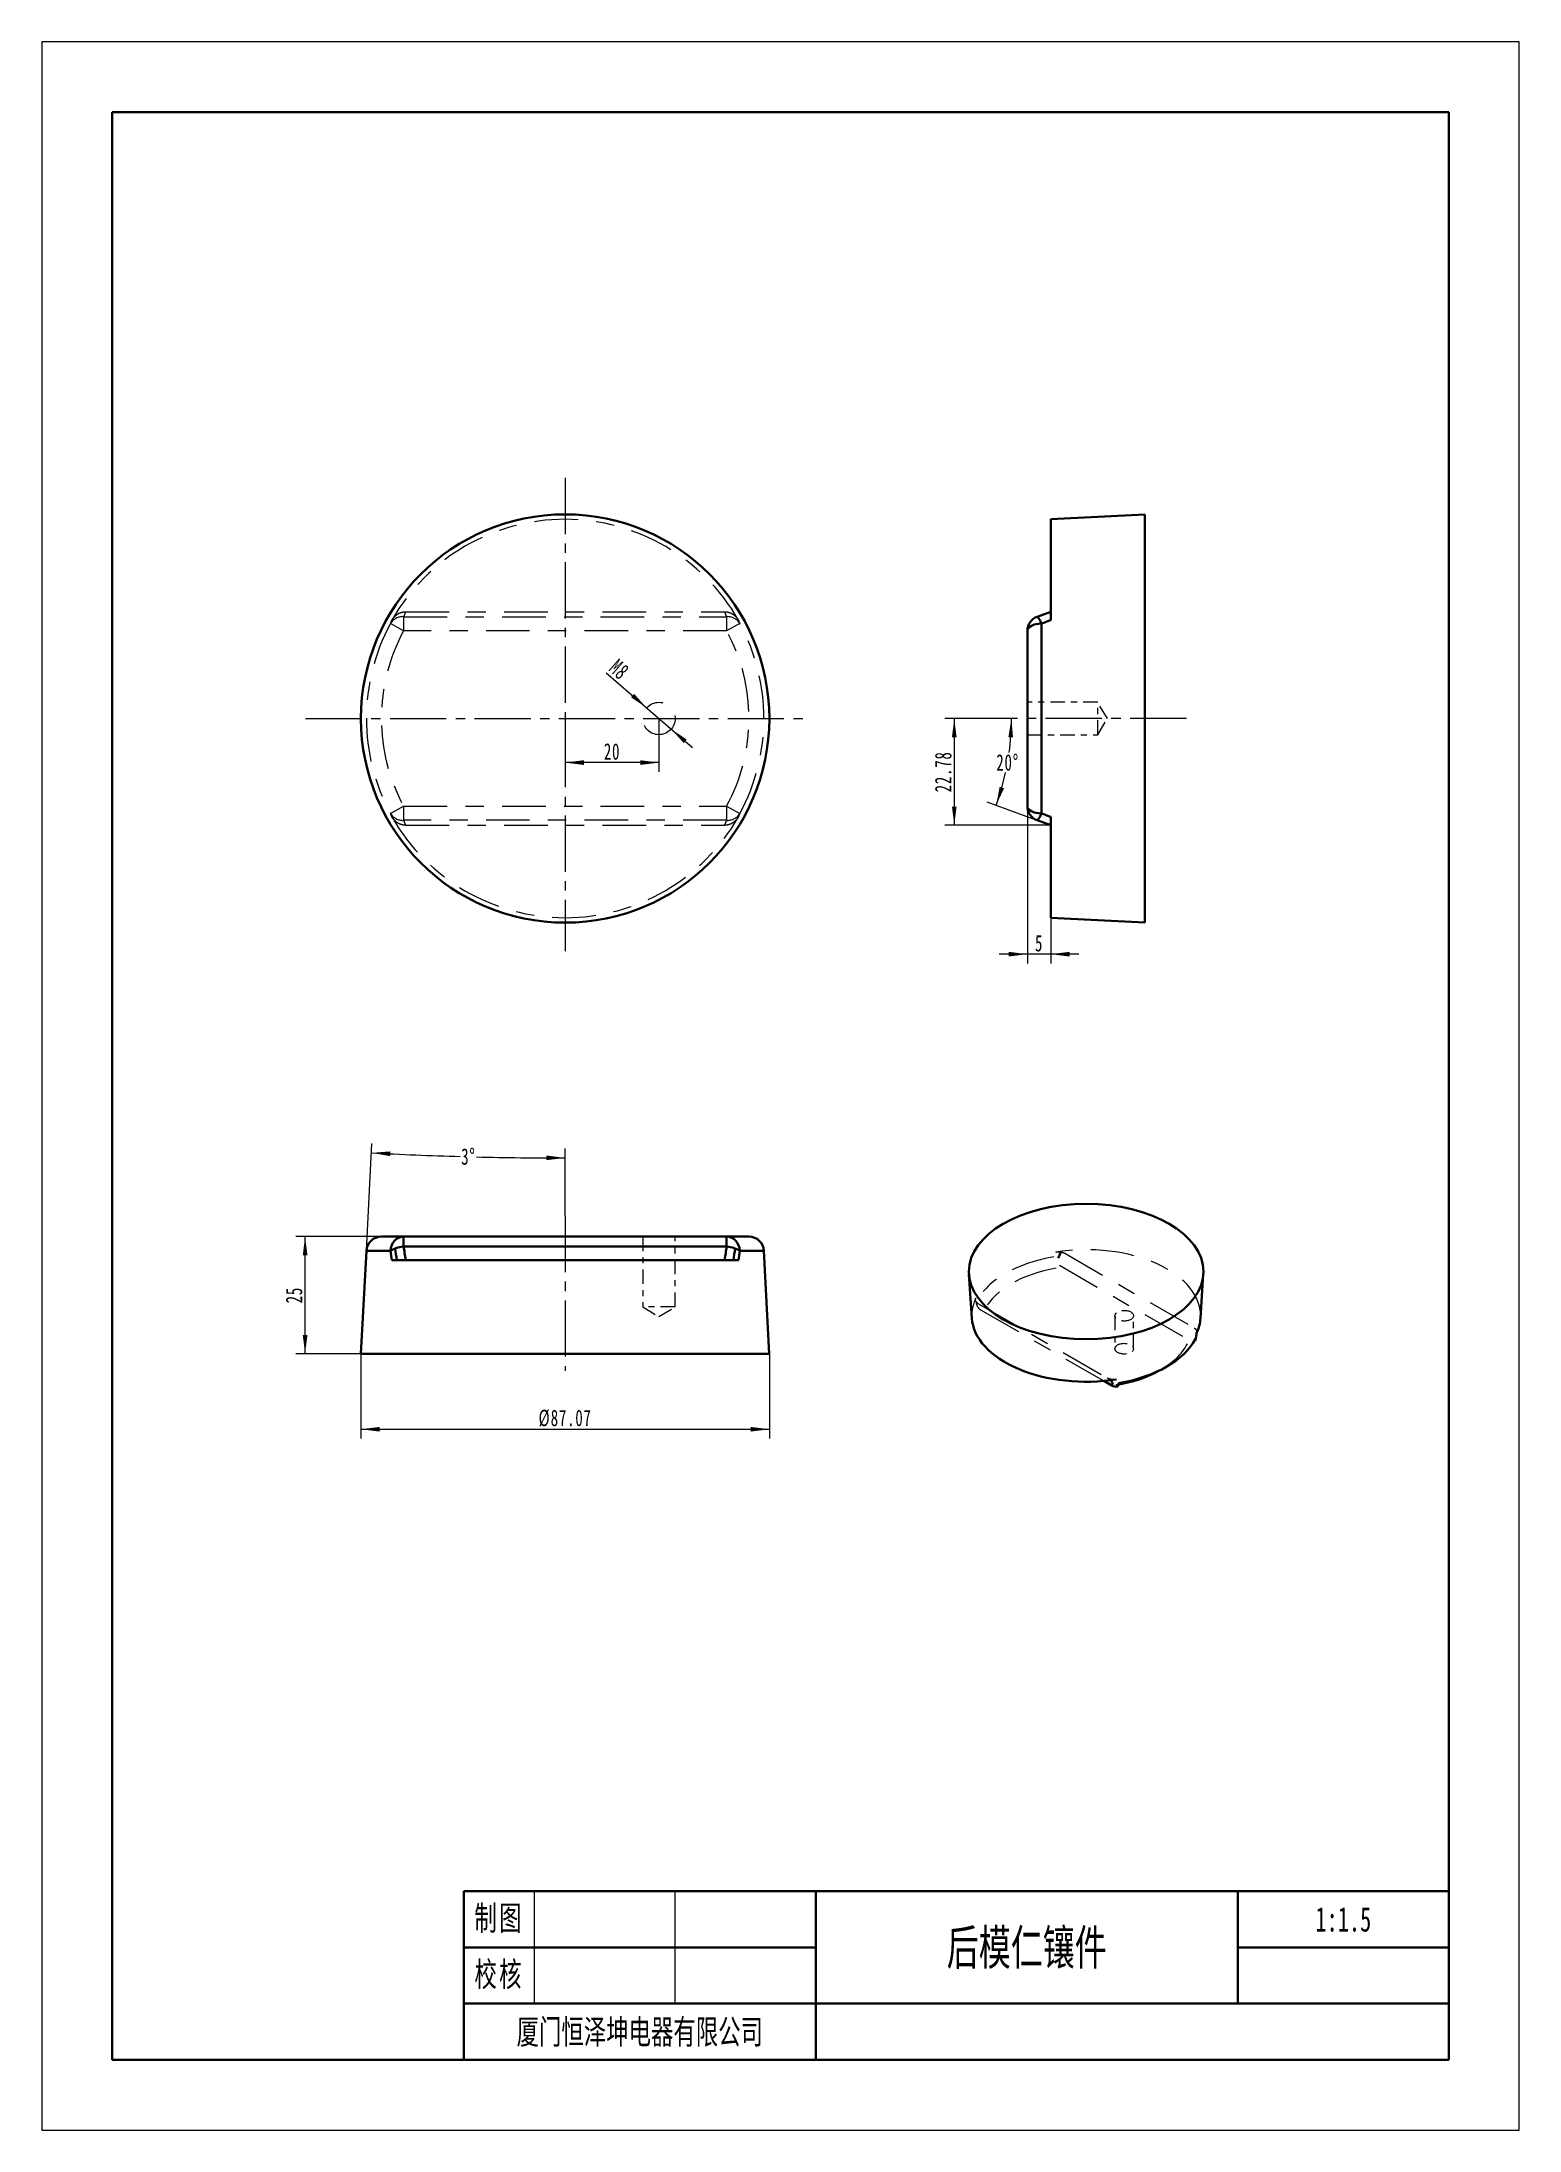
# Model space of a CAD drawing. Header units: millimetres. Extents: x -158 to 158, y -223 to 223.
import ezdxf
from ezdxf.enums import TextEntityAlignment as Align

# ---------------------------------------------------------------- set-up
doc = ezdxf.new("R2010")
doc.units = ezdxf.units.MM
for name, pattern in [('DASHDOT', [70, 31, -13, 13, -13]), ('点画线', [18, 12, -2, 2, -2]), ('虚线', [2, 1, -1])]:
    doc.linetypes.add(name, pattern=pattern)
doc.layers.get('0').update_dxf_attribs({"lineweight": 18})
for name, color, linetype, lineweight in [('中心线层', 1, '点画线', 18), ('尺寸线层', 3, 'Continuous', 18), ('粗实线层', 7, 'Continuous', 35), ('细实线层', 7, 'Continuous', 18), ('虚线层', 6, '虚线', 18)]:
    doc.layers.add(name, color=color, linetype=linetype, lineweight=lineweight)
doc.styles.add('标准', font='', dxfattribs={"width": 0.667})
doc.styles.get('标准').set_extended_font_data('宋体')
doc.dimstyles.new('标准', dxfattribs={"dimtxt": 3.5, "dimasz": 4, "dimexe": 2, "dimexo": 0, "dimtad": 1, "dimdsep": 46, "dimtxsty": '标准', "dimblk": '_CAXARROW', "dimcen": 0, "dimdle": 6, "dimazin": 2, "dimtfac": 0.707107, "dimtdec": 3, "dimtmove": 2, "dimatfit": 3, "dimfxl": 0, "dimfrac": 2, "dimtolj": 1, "dimarcsym": 0})

# ---------------------------------------------------------------- blocks, each defined once
blk = doc.blocks.new('$CAXA_FRAME_13B17AC1$')
at = {"layer": '粗实线层'}
for p, q in [((95, 138.5), (-95, 138.5)), ((-95, 138.5), (-95, -138.5)), ((95, -138.5), (95, 138.5)), ((-95, -138.5), (95, -138.5))]:
    blk.add_line(p, q, dxfattribs=at)
at = {"layer": '细实线层'}
for p, q in [((105, 148.5), (-105, 148.5)), ((-105, 148.5), (-105, -148.5)), ((105, -148.5), (105, 148.5)), ((-105, -148.5), (105, -148.5))]:
    blk.add_line(p, q, dxfattribs=at)
blk = doc.blocks.new('$CAXA_TITLE_151E506F$')
at = {"layer": '粗实线层'}
for p, q in [((-140, 24), (-140, 0)), ((-140, 24), (0, 24)), ((-90, 24), (-90, 0)), ((-30, 24), (-30, 8)), ((0, 24), (0, 0)), ((0, 24), (0, 8)), ((-140, 16), (-90, 16)), ((-30, 16), (0, 16)), ((-140, 8), (0, 8)), ((-140, 0), (0, 0))]:
    blk.add_line(p, q, dxfattribs=at)
at = {"layer": '细实线层'}
for p, q in [((-130, 24), (-130, 8)), ((-110, 24), (-110, 8))]:
    blk.add_line(p, q, dxfattribs=at)
at = {"layer": '尺寸线层', "char_height": 3.5, "width": 18, "attachment_point": 5, "line_spacing_factor": 0.963108, "style": '标准'}
for s, insert in [('\\T1.1;制图', (-135, 20)), ('\\T1.1;校核', (-135, 12))]:
    blk.add_mtext(s, dxfattribs=dict(at, insert=insert))
at = {"layer": '尺寸线层', "style": '标准', "width": 0.667}
for tag, height, p in [('制图签名', 3.63, (-120, 20)), ('制图日期', 3.63, (-100, 20)), ('图纸比例', 3.63, (-15, 20)), ('图纸名称', 5.19, (-60, 16)), ('校核签名', 3.63, (-120, 12)), ('校核日期', 3.63, (-100, 12)), ('重量', 3.63, (-15, 12)), ('院校名称', 3.63, (-115, 4)), ('图纸编号', 3.63, (-45, 4))]:
    blk.add_attdef(tag, text='', height=height, dxfattribs=at).set_placement(p, align=Align.MIDDLE_CENTER)
blk = doc.blocks.new('*X5')
at = {"layer": '尺寸线层', "lineweight": 18}
for points in [[(-89.45, -73.22), (-85.45, -72.72), (-85.45, -73.72)], [(-2.38, -73.22), (-6.38, -72.72), (-6.38, -73.72)]]:
    blk.add_hatch(color=0, dxfattribs=at).paths.add_polyline_path(points, flags=0)
at = {"layer": '尺寸线层', "color": 0, "lineweight": 18}
for p, q in [((-89.45, -57.12), (-89.45, -75.22)), ((-2.38, -57.12), (-2.38, -75.22)), ((-89.45, -73.22), (-2.38, -73.22))]:
    blk.add_line(p, q, dxfattribs=at)
at = {"layer": '尺寸线层', "color": 0, "lineweight": 18, "insert": (-45.92, -70.88), "char_height": 3.5, "width": 21.0624, "attachment_point": 5, "line_spacing_factor": 1.15057, "style": '标准'}
blk.add_mtext('\\T1.1;%%C87.07', dxfattribs=at)
blk = doc.blocks.new('_CAXARROW')
blk.add_hatch(color=0).paths.add_polyline_path([(0, 0), (-1, 0.125), (-1, -0.125)], flags=0)
blk = doc.blocks.new('*X6')
at = {"layer": '尺寸线层', "lineweight": 18}
for points in [[(-101.36, -32.12), (-101.86, -36.12), (-100.86, -36.12)], [(-101.36, -57.12), (-101.86, -53.12), (-100.86, -53.12)]]:
    blk.add_hatch(color=0, dxfattribs=at).paths.add_polyline_path(points, flags=0)
at = {"layer": '尺寸线层', "color": 0, "lineweight": 18}
for p, q in [((-85.1, -32.12), (-103.36, -32.12)), ((-101.36, -57.12), (-101.36, -32.12)), ((-89.45, -57.12), (-103.36, -57.12))]:
    blk.add_line(p, q, dxfattribs=at)
at = {"layer": '尺寸线层', "color": 0, "lineweight": 18, "insert": (-103.7, -44.62), "char_height": 3.5, "width": 7, "attachment_point": 5, "rotation": 90, "line_spacing_factor": 1.15057, "style": '标准'}
blk.add_mtext('\\T1.1;25', dxfattribs=at)
blk = doc.blocks.new('*X7')
at = {"layer": '尺寸线层', "lineweight": 18}
for points in [[(52.63, 28.12), (48.63, 27.62), (48.63, 28.62)], [(57.63, 28.12), (61.63, 27.62), (61.63, 28.62)]]:
    blk.add_hatch(color=0, dxfattribs=at).paths.add_polyline_path(points, flags=0)
at = {"layer": '尺寸线层', "color": 0, "lineweight": 18}
for p, q in [((52.63, 59.68), (52.63, 26.12)), ((57.63, 35.91), (57.63, 26.12)), ((63.63, 28.12), (46.63, 28.12))]:
    blk.add_line(p, q, dxfattribs=at)
at = {"layer": '尺寸线层', "color": 0, "lineweight": 18, "insert": (55.13, 30.44), "char_height": 3.5, "width": 7, "attachment_point": 5, "line_spacing_factor": 1.15057, "style": '标准'}
blk.add_mtext('\\T1.1;5', dxfattribs=at)
blk = doc.blocks.new('*X8')
at = {"layer": '尺寸线层', "lineweight": 18}
for points in [[(-87.2, -14.26), (-83.18, -13.96), (-83.23, -14.96)], [(-45.92, -15.34), (-49.91, -14.83), (-49.92, -15.83)]]:
    blk.add_hatch(color=0, dxfattribs=at).paths.add_polyline_path(points, flags=0)
at = {"layer": '尺寸线层', "color": 0, "lineweight": 18}
for p, q in [((-88.3, -35.15), (-87.1, -12.26)), ((-45.92, -27.73), (-45.92, -13.34))]:
    blk.add_line(p, q, dxfattribs=at)
for start, end in [(267, 268.37421), (268.62578, 270)]:
    blk.add_arc((-45.92, 773.56), 788.91, start, end, dxfattribs=at)
at = {"layer": '尺寸线层', "color": 0, "lineweight": 18, "insert": (-66.57, -15.07), "char_height": 3.5, "width": 7, "attachment_point": 5, "line_spacing_factor": 1.15057, "style": '标准'}
blk.add_mtext('\\T1.1;3%%D', dxfattribs=at)
blk = doc.blocks.new('*X9')
at = {"layer": '尺寸线层', "lineweight": 18}
for points in [[(49.23, 78.39), (48.59, 74.42), (49.58, 74.36)], [(45.97, 59.86), (46.72, 63.82), (47.68, 63.53)]]:
    blk.add_hatch(color=0, dxfattribs=at).paths.add_polyline_path(points, flags=0)
at = {"layer": '尺寸线层', "color": 0, "lineweight": 18}
blk.add_line((54.74, 56.67), (44.09, 60.55), dxfattribs=at)
for start, end in [(352.291, 360), (340, 347.6927)]:
    blk.add_arc((-4.94, 78.39), 54.18, start, end, dxfattribs=at)
at = {"layer": '尺寸线层', "color": 0, "lineweight": 18, "insert": (48.41, 68.99), "char_height": 3.5, "width": 9.3795, "attachment_point": 5, "line_spacing_factor": 1.15057, "style": '标准'}
blk.add_mtext('\\T1.1;20%%D', dxfattribs=at)
blk = doc.blocks.new('*X10')
at = {"layer": '尺寸线层', "lineweight": 18}
for points in [[(37.05, 78.39), (37.55, 74.39), (36.55, 74.39)], [(37.05, 55.62), (37.55, 59.62), (36.55, 59.62)]]:
    blk.add_hatch(color=0, dxfattribs=at).paths.add_polyline_path(points, flags=0)
at = {"layer": '尺寸线层', "color": 0, "lineweight": 18}
for p, q in [((44.11, 78.39), (35.05, 78.39)), ((37.05, 78.39), (37.05, 55.62)), ((57.63, 55.62), (35.05, 55.62))]:
    blk.add_line(p, q, dxfattribs=at)
at = {"layer": '尺寸线层', "color": 0, "lineweight": 18, "insert": (34.7, 67.01), "char_height": 3.5, "width": 17.2027, "attachment_point": 5, "rotation": 90, "line_spacing_factor": 1.15057, "style": '标准'}
blk.add_mtext('\\T1.1;22.78', dxfattribs=at)
blk = doc.blocks.new('*X11')
at = {"layer": '尺寸线层', "lineweight": 18}
for points in [[(-45.92, 68.99), (-41.92, 68.49), (-41.92, 69.49)], [(-25.92, 68.99), (-29.92, 68.49), (-29.92, 69.49)]]:
    blk.add_hatch(color=0, dxfattribs=at).paths.add_polyline_path(points, flags=0)
at = {"layer": '尺寸线层', "color": 0, "lineweight": 18}
for p, q in [((-45.92, 78.39), (-45.92, 66.99)), ((-25.92, 78.39), (-25.92, 66.99)), ((-25.92, 68.99), (-45.92, 68.99))]:
    blk.add_line(p, q, dxfattribs=at)
at = {"layer": '尺寸线层', "color": 0, "lineweight": 18, "insert": (-35.92, 71.33), "char_height": 3.5, "width": 7, "attachment_point": 5, "line_spacing_factor": 1.15057, "style": '标准'}
blk.add_mtext('\\T1.1;20', dxfattribs=at)
blk = doc.blocks.new('*X12')
at = {"layer": '尺寸线层', "lineweight": 18}
for points in [[(-28.52, 80.66), (-31.21, 83.66), (-31.87, 82.9)], [(-23.31, 76.13), (-19.96, 73.88), (-20.62, 73.13)]]:
    blk.add_hatch(color=0, dxfattribs=at).paths.add_polyline_path(points, flags=0)
at = {"layer": '尺寸线层', "color": 0, "lineweight": 18}
blk.add_line((-37.14, 88.15), (-18.78, 72.19), dxfattribs=at)
at = {"layer": '尺寸线层', "color": 0, "lineweight": 18, "insert": (-34.38, 88.85), "char_height": 3.5, "width": 7, "attachment_point": 5, "rotation": 319.0111, "line_spacing_factor": 1.15057, "style": '标准'}
blk.add_mtext('\\T1.1;M8', dxfattribs=at)

msp = doc.modelspace()

# ---------------------------------------------------------------- linework, layer by layer
at = {"layer": '中心线层', "lineweight": 18}
for p, q in [((-45.915, 129.718), (-45.915, 28.775)), ((-101.255, 78.393), (6.672, 78.393)), ((86.531, 78.393), (44.115, 78.393)), ((-45.915, -27.733), (-45.915, -60.755))]:
    msp.add_line(p, q, dxfattribs=at)
at = {"layer": '粗实线层'}
for p, q in [((77.696, 121.931), (57.632, 120.879)), ((57.632, 99.404), (57.632, 120.879)), ((77.696, 121.931), (77.696, 78.393)), ((57.632, 101.168), (54.738, 100.115)), ((55.665, 58.152), (55.665, 98.634)), ((52.632, 97.108), (52.632, 59.678)), ((77.696, 78.393), (77.696, 34.856)), ((54.738, 56.671), (57.632, 55.618)), ((57.632, 35.907), (57.632, 57.382)), ((57.632, 35.907), (77.696, 34.856)), ((-88.298, -35.151), (-89.45, -57.123)), ((-88.298, -35.151), (-83.153, -35.151)), ((-85.103, -32.119), (-80.345, -32.119)), ((-11.485, -32.119), (-80.345, -32.119)), ((-80.345, -34.224), (-80.345, -32.119)), ((-11.485, -32.119), (-80.345, -32.119)), ((-80.345, -34.224), (-11.485, -34.224)), ((-11.485, -32.119), (-6.728, -32.119)), ((-11.485, -34.224), (-11.485, -32.119)), ((-3.532, -35.151), (-8.678, -35.151)), ((-2.381, -57.123), (-3.532, -35.151)), ((-82.842, -37.119), (-8.988, -37.119)), ((40.181, -40.129), (40.784, -49.523)), ((89.543, -49.523), (90.147, -40.129)), ((-89.453, -57.123), (-2.378, -57.123)), ((68.933, -62.917), (70.626, -63.895))]:
    msp.add_line(p, q, dxfattribs=at)
msp.add_circle((-45.915, 78.393), 43.538, dxfattribs=at)
for centre, radius, start, end in [((55.832, 97.108), 3.2, 110, 180), ((55.832, 59.678), 3.2, 180, 250), ((-85.103, -35.319), 3.2, 90, 177), ((-6.728, -35.319), 3.2, 3, 90), ((86.742, -53.529), 1.837, 332.87953, 351.11711), ((71.545, -62.303), 1.837, 240, 279.68845)]:
    msp.add_arc(centre, radius, start, end, dxfattribs=at)
for centre, major_axis, ratio, start_param, end_param in [((55.832, 97.108), (-3.2, 0), 0.4775693, 4.7647489, 6.2831853), ((55.832, 97.108), (-1.094, 3.007), 0.1287752, 5.1972137, 6.2831853), ((55.832, 59.678), (3.2, 0), 0.4775693, 3.1415927, 4.6600291), ((55.832, 59.678), (1.094, 3.007), 0.1287752, 3.1415927, 4.2275643), ((-80.345, -35.319), (0, 3.2), 0.8785941, 0, 1.5184364), ((-80.345, -35.319), (3.17, 0.438), 0.3391724, 1.5239603, 2.6099319), ((-45.915, 9.617), (0, -110), 0.3601774, 5.1265675, 5.1512045), ((-45.915, 2.451), (0, -102.386), 0.3601774, 5.0787416, 5.1092039), ((-45.915, 2.451), (0, -102.386), 0.3601774, 1.1739814, 1.2044437), ((-11.485, -35.319), (0, -3.2), 0.8785941, 1.6231562, 3.1415927), ((-11.485, -35.319), (-3.17, 0.438), 0.3391724, 3.6732534, 4.7592251), ((-45.915, 9.617), (0, -110), 0.3601774, 1.1319808, 1.1566177), ((67.505, -69.561), (14.866, 61.519), 0.2825098, 1.0521067, 1.0777496), ((65.164, -49.001), (24.396, 0), 0.5773503, 3.1786846, 4.9804795), ((65.164, -49.001), (24.396, 0), 0.5773503, 6.0150947, 6.246138), ((65.164, -49.924), (24.337, 0), 0.5773503, 4.9999011, 5.9956732), ((86.742, -53.529), (-1.635, 0.838), 0.7829813, 3.1415727, 3.4706223), ((65.164, -51.345), (-22.502, 0), 0.5773503, 1.8583085, 2.3366525), ((62.823, -72.264), (-20.57, 42.931), 0.2328444, 4.8018428, 4.8279942), ((71.545, -62.303), (0.309, -1.811), 0.2315318, 0.0000228, 0.8830649)]:
    msp.add_ellipse(centre, major_axis=major_axis, ratio=ratio, start_param=start_param, end_param=end_param, dxfattribs=at)
msp.add_ellipse((65.164, -39.594), major_axis=(25, 0), ratio=0.5773503, dxfattribs=at)
for points, degree in [([(55.665, 98.634), (56.321, 98.891), (56.977, 99.148), (57.632, 99.404)], 3), ([(57.632, 57.382), (56.977, 57.639), (56.321, 57.895), (55.665, 58.152)], 3), ([(-83.153, -35.151), (-83.052, -35.808), (-82.949, -36.463), (-82.842, -37.119)], 3), ([(-8.988, -37.119), (-8.882, -36.463), (-8.778, -35.808), (-8.678, -35.151)], 3), ([(88.558, -53.813), (88.659, -53.165), (88.755, -52.516)], 2)]:
    msp.add_open_spline(points, degree=degree, dxfattribs=at)
at = {"layer": '虚线层', "color": 6, "linetype": 'DASHDOT', "lineweight": 13, "ltscale": 0.3}
for p, q in [((-80.345, 97.108), (-83.153, 98.634)), ((-80.345, 100.115), (-11.485, 100.115)), ((-80.345, 100.115), (-80.345, 97.108)), ((-79.927, 101.168), (-11.904, 101.168)), ((-11.485, 100.115), (-11.485, 97.108)), ((-8.678, 98.634), (-11.485, 97.108)), ((-11.485, 97.108), (-80.345, 97.108)), ((-83.153, 58.152), (-80.345, 59.678)), ((-80.345, 59.678), (-11.485, 59.678)), ((-80.345, 59.678), (-80.345, 56.671)), ((-11.485, 59.678), (-11.485, 56.671)), ((-11.485, 59.678), (-8.678, 58.152)), ((-11.485, 56.671), (-80.345, 56.671)), ((-79.927, 55.618), (-11.904, 55.618)), ((59.486, -38.242), (87.445, -54.385)), ((60.602, -35.689), (88.221, -51.635)), ((42.107, -46.367), (69.726, -62.313)), ((42.667, -47.752), (68.933, -62.917))]:
    msp.add_line(p, q, dxfattribs=at)
at = {"layer": '虚线层', "color": 6, "linetype": 'DASHDOT', "lineweight": 13, "ltscale": 0.1}
for p, q in [((67.632, 81.843), (52.632, 81.843)), ((69.705, 78.393), (67.632, 81.843)), ((67.632, 74.943), (67.632, 81.843)), ((67.632, 74.943), (69.705, 78.393)), ((52.632, 74.943), (67.632, 74.943)), ((-29.365, -32.119), (-29.365, -47.119)), ((-22.465, -47.119), (-22.465, -32.119)), ((-29.365, -47.119), (-25.915, -49.192)), ((-22.465, -47.119), (-29.365, -47.119)), ((-25.915, -49.192), (-22.465, -47.119)), ((71.304, -49.001), (71.304, -56.034)), ((75.266, -56.034), (75.266, -49.001))]:
    msp.add_line(p, q, dxfattribs=at)
at = {"layer": '虚线层', "color": 6, "linetype": 'DASHDOT', "lineweight": 13, "ltscale": 0.3}
msp.add_circle((-25.915, 78.393), 3.45, dxfattribs=at)
for centre, radius, start, end in [((-45.915, 78.393), 42.486, 29.63954, 150.36046), ((-45.915, 78.393), 42.383, 151.47323, 208.52677), ((-45.915, 78.393), 42.383, 331.47323, 28.52677), ((-45.915, 78.393), 39.187, 151.47323, 208.52677), ((-45.915, 78.393), 39.187, 331.47323, 28.52677), ((-45.915, 78.393), 42.486, 209.63954, 330.36046), ((43.586, -46.161), 1.837, 194.63239, 240)]:
    msp.add_arc(centre, radius, start, end, dxfattribs=at)
for centre, major_axis, ratio, start_param, end_param in [((-80.345, 97.108), (-2.992, 1.136), 0.9318686, 5.0524514, 6.138423), ((-45.915, 86.766), (0, 37.265), 0.9895793, 1.1739812, 1.2044435), ((-45.915, 86.766), (0, 37.265), 0.9895793, 5.0787427, 5.109205), ((-11.485, 97.108), (2.992, 1.136), 0.9318686, 0.1447623, 1.230734), ((-80.345, 59.678), (2.992, 1.136), 0.9318686, 3.286355, 4.3723266), ((-11.485, 59.678), (-2.992, 1.136), 0.9318686, 1.9108587, 2.9968303), ((-45.915, 70.02), (0, 37.265), 0.9895793, 1.9371488, 1.9676111), ((-45.915, 70.02), (0, 37.265), 0.9895793, 4.3155745, 4.3460368), ((65.164, -49.001), (24.396, 0), 0.5773503, 6.246138, 8.1220722), ((65.164, -49.924), (24.337, 0), 0.5773503, 1.8583085, 2.8540805), ((65.164, -51.345), (-22.502, 0), 0.5773503, 4.9999011, 5.9956732), ((65.164, -49.001), (24.396, 0), 0.5773503, 2.8735021, 3.1786846), ((65.164, -51.345), (-22.502, 0), 0.5773503, 2.3366525, 2.8540805), ((71.545, -62.303), (0.309, -1.811), 0.2315318, 5.6478137, 6.2832076)]:
    msp.add_ellipse(centre, major_axis=major_axis, ratio=ratio, start_param=start_param, end_param=end_param, dxfattribs=at)
at = {"layer": '虚线层', "color": 6, "linetype": 'DASHDOT', "lineweight": 13, "ltscale": 0.1}
for centre, major_axis in [((73.285, -49.001), (1.981, 0)), ((73.285, -56.034), (-1.981, 0))]:
    msp.add_ellipse(centre, major_axis=major_axis, ratio=0.5773503, dxfattribs=at)
at = {"layer": '虚线层', "color": 6, "linetype": 'DASHDOT', "lineweight": 13, "ltscale": 0.3}
for points, degree in [([(-83.153, 98.634), (-83.052, 98.891), (-82.949, 99.148), (-82.842, 99.404)], 3), ([(-8.988, 99.404), (-8.882, 99.148), (-8.778, 98.891), (-8.678, 98.634)], 3), ([(56.649, 99.019), (56.321, 98.891), (55.993, 98.762), (55.665, 98.634)], 3), ([(-82.842, 57.382), (-82.949, 57.639), (-83.052, 57.895), (-83.153, 58.152)], 3), ([(-8.678, 58.152), (-8.778, 57.895), (-8.882, 57.639), (-8.988, 57.382)], 3), ([(41.585, -45.756), (41.693, -46.189), (41.808, -46.625)], 2)]:
    msp.add_open_spline(points, degree=degree, dxfattribs=at)
for points, knots in [([(-82.842, 99.404), (-82.768, 99.535), (-82.605, 99.784), (-82.414, 100.01), (-82.26, 100.171), (-82.207, 100.224), (-82.125, 100.3), (-82.097, 100.325), (-82.04, 100.374), (-82.011, 100.398), (-81.866, 100.516), (-81.745, 100.601), (-81.494, 100.757), (-81.363, 100.826), (-81.193, 100.902), (-81.159, 100.917), (-81.09, 100.945), (-81.055, 100.959), (-80.949, 100.997), (-80.878, 101.021), (-80.664, 101.083), (-80.519, 101.115), (-80.226, 101.157), (-80.077, 101.168), (-79.927, 101.168)], [0, 0, 0, 0, 0.4461311, 0.8922623, 0.8922623, 1.1153279, 1.1153279, 1.2268606, 1.2268606, 1.3383934, 1.3383934, 1.7845246, 1.7845246, 2.2306557, 2.2306557, 2.3421885, 2.3421885, 2.4537213, 2.4537213, 2.6767869, 2.6767869, 3.122918, 3.122918, 3.5690491, 3.5690491, 3.5690491, 3.5690491]), ([(-11.904, 101.168), (-11.754, 101.168), (-11.606, 101.157), (-11.312, 101.115), (-11.167, 101.083), (-10.988, 101.031), (-10.952, 101.02), (-10.881, 100.997), (-10.775, 100.96), (-10.672, 100.918), (-10.469, 100.827), (-10.339, 100.758), (-10.149, 100.641), (-10.087, 100.6), (-9.995, 100.535), (-9.965, 100.512), (-9.906, 100.467), (-9.876, 100.444), (-9.732, 100.327), (-9.623, 100.227), (-9.419, 100.013), (-9.323, 99.9), (-9.211, 99.75), (-9.189, 99.719), (-9.147, 99.658), (-9.084, 99.565), (-9.025, 99.469), (-8.988, 99.404)], [0, 0, 0, 0, 0.4461388, 0.4461388, 0.8922775, 0.8922775, 1.0038122, 1.0038122, 1.1153469, 1.3384163, 1.3384163, 1.7845551, 1.7845551, 2.0076244, 2.0076244, 2.1191591, 2.1191591, 2.2306938, 2.2306938, 2.6768326, 2.6768326, 3.1229714, 3.1229714, 3.2345061, 3.2345061, 3.3460407, 3.5691101, 3.5691101, 3.5691101, 3.5691101]), ([(-79.927, 55.618), (-80.077, 55.618), (-80.225, 55.629), (-80.518, 55.671), (-80.663, 55.703), (-80.843, 55.755), (-80.879, 55.766), (-80.95, 55.79), (-81.055, 55.827), (-81.158, 55.869), (-81.361, 55.959), (-81.492, 56.029), (-81.682, 56.146), (-81.744, 56.187), (-81.835, 56.252), (-81.865, 56.274), (-81.925, 56.319), (-81.954, 56.342), (-82.098, 56.459), (-82.207, 56.559), (-82.412, 56.773), (-82.508, 56.887), (-82.619, 57.037), (-82.641, 57.067), (-82.684, 57.128), (-82.747, 57.221), (-82.805, 57.317), (-82.842, 57.382)], [0, 0, 0, 0, 0.4461388, 0.4461388, 0.8922775, 0.8922775, 1.0038122, 1.0038122, 1.1153469, 1.3384163, 1.3384163, 1.7845551, 1.7845551, 2.0076244, 2.0076244, 2.1191591, 2.1191591, 2.2306938, 2.2306938, 2.6768326, 2.6768326, 3.1229714, 3.1229714, 3.2345061, 3.2345061, 3.3460407, 3.5691101, 3.5691101, 3.5691101, 3.5691101]), ([(-8.988, 57.382), (-9.063, 57.252), (-9.225, 57.002), (-9.416, 56.776), (-9.57, 56.615), (-9.623, 56.563), (-9.706, 56.487), (-9.734, 56.462), (-9.79, 56.413), (-9.819, 56.389), (-9.964, 56.271), (-10.085, 56.185), (-10.337, 56.03), (-10.468, 55.96), (-10.637, 55.884), (-10.672, 55.87), (-10.741, 55.841), (-10.776, 55.828), (-10.882, 55.789), (-10.953, 55.766), (-11.167, 55.703), (-11.312, 55.672), (-11.605, 55.629), (-11.753, 55.618), (-11.904, 55.618)], [0, 0, 0, 0, 0.4461311, 0.8922623, 0.8922623, 1.1153279, 1.1153279, 1.2268606, 1.2268606, 1.3383934, 1.3383934, 1.7845246, 1.7845246, 2.2306557, 2.2306557, 2.3421885, 2.3421885, 2.4537213, 2.4537213, 2.6767869, 2.6767869, 3.122918, 3.122918, 3.5690491, 3.5690491, 3.5690491, 3.5690491]), ([(58.702, -35.419), (58.785, -35.406), (58.952, -35.386), (59.121, -35.377), (59.249, -35.376), (59.292, -35.376), (59.356, -35.377), (59.378, -35.378), (59.421, -35.38), (59.442, -35.381), (59.549, -35.387), (59.633, -35.396), (59.798, -35.418), (59.88, -35.433), (59.979, -35.455), (59.999, -35.459), (60.039, -35.469), (60.059, -35.474), (60.117, -35.49), (60.156, -35.501), (60.268, -35.536), (60.34, -35.563), (60.476, -35.622), (60.541, -35.654), (60.602, -35.689)], [0, 0, 0, 0, 0.2441307, 0.4882615, 0.4882615, 0.6103269, 0.6103269, 0.6713596, 0.6713596, 0.7323922, 0.7323922, 0.976523, 0.976523, 1.2206537, 1.2206537, 1.2816864, 1.2816864, 1.3427191, 1.3427191, 1.4647845, 1.4647845, 1.7089152, 1.7089152, 1.953046, 1.953046, 1.953046, 1.953046]), ([(42.107, -46.367), (42.046, -46.332), (41.99, -46.295), (41.888, -46.216), (41.842, -46.174), (41.791, -46.12), (41.781, -46.109), (41.761, -46.087), (41.733, -46.054), (41.708, -46.02), (41.663, -45.951), (41.638, -45.904), (41.608, -45.832), (41.6, -45.808), (41.589, -45.771), (41.586, -45.759), (41.58, -45.734), (41.578, -45.722), (41.566, -45.661), (41.563, -45.612), (41.567, -45.514), (41.574, -45.465), (41.589, -45.403), (41.593, -45.391), (41.6, -45.367), (41.613, -45.33), (41.628, -45.294), (41.639, -45.27)], [0, 0, 0, 0, 0.1654701, 0.1654701, 0.3309402, 0.3309402, 0.3723078, 0.3723078, 0.4136753, 0.4964104, 0.4964104, 0.6618805, 0.6618805, 0.7446155, 0.7446155, 0.7859831, 0.7859831, 0.8273506, 0.8273506, 0.9928207, 0.9928207, 1.1582908, 1.1582908, 1.1996584, 1.1996584, 1.2410259, 1.323761, 1.323761, 1.323761, 1.323761]), ([(88.221, -51.635), (88.282, -51.67), (88.338, -51.708), (88.44, -51.786), (88.486, -51.828), (88.537, -51.882), (88.547, -51.893), (88.567, -51.915), (88.595, -51.949), (88.619, -51.983), (88.665, -52.051), (88.69, -52.098), (88.719, -52.17), (88.728, -52.194), (88.739, -52.231), (88.742, -52.243), (88.748, -52.268), (88.75, -52.28), (88.761, -52.341), (88.765, -52.39), (88.761, -52.489), (88.754, -52.538), (88.738, -52.599), (88.735, -52.611), (88.727, -52.636), (88.715, -52.672), (88.7, -52.708), (88.689, -52.732)], [0, 0, 0, 0, 0.1654701, 0.1654701, 0.3309402, 0.3309402, 0.3723078, 0.3723078, 0.4136753, 0.4964104, 0.4964104, 0.6618805, 0.6618805, 0.7446155, 0.7446155, 0.7859831, 0.7859831, 0.8273506, 0.8273506, 0.9928207, 0.9928207, 1.1582908, 1.1582908, 1.1996584, 1.1996584, 1.2410259, 1.323761, 1.323761, 1.323761, 1.323761]), ([(71.626, -62.583), (71.543, -62.596), (71.376, -62.617), (71.206, -62.625), (71.079, -62.627), (71.036, -62.626), (70.971, -62.625), (70.95, -62.624), (70.907, -62.622), (70.886, -62.621), (70.779, -62.615), (70.695, -62.607), (70.53, -62.584), (70.448, -62.57), (70.349, -62.548), (70.329, -62.543), (70.289, -62.533), (70.269, -62.528), (70.211, -62.513), (70.172, -62.502), (70.06, -62.466), (69.988, -62.439), (69.852, -62.381), (69.787, -62.348), (69.726, -62.313)], [0, 0, 0, 0, 0.2441307, 0.4882615, 0.4882615, 0.6103269, 0.6103269, 0.6713596, 0.6713596, 0.7323922, 0.7323922, 0.976523, 0.976523, 1.2206537, 1.2206537, 1.2816864, 1.2816864, 1.3427191, 1.3427191, 1.4647845, 1.4647845, 1.7089152, 1.7089152, 1.953046, 1.953046, 1.953046, 1.953046])]:
    msp.add_open_spline(points, degree=3, knots=knots, dxfattribs=at)

# ---------------------------------------------------------------- block references
at = {"layer": '粗实线层', "xscale": 1.5, "yscale": 1.5, "zscale": 1.5}
msp.add_blockref('$CAXA_FRAME_13B17AC1$', (0, 0), dxfattribs=at)
at = {"layer": '粗实线层'}
ref = msp.add_blockref('$CAXA_TITLE_151E506F$', (142.5, -207.75), dxfattribs=dict(at, xscale=1.5, yscale=1.5, zscale=1.5))
ref.add_attrib('院校名称', '厦门恒泽坤电器有限公司', dxfattribs={"layer": '尺寸线层', "height": 5.25, "style": '标准', "width": 0.667}).set_placement((-30, -201.75), align=Align.MIDDLE_CENTER)
ref.add_attrib('图纸名称', '后模仁镶件', dxfattribs={"layer": '尺寸线层', "height": 7.5, "style": '标准', "width": 0.667}).set_placement((52.5, -183.75), align=Align.MIDDLE_CENTER)
ref.add_attrib('图纸比例', '1:1.5', dxfattribs={"layer": '尺寸线层', "height": 5.25, "style": '标准', "width": 0.667}).set_placement((120, -177.75), align=Align.MIDDLE_CENTER)

# ---------------------------------------------------------------- dimensions: what is measured, and where the dimension line sits
at = {"layer": '尺寸线层', "lineweight": 18}
dim = msp.add_diameter_dim_2p(p1=(-23.311, 76.13), p2=(-28.519, 80.656), text='M8', dimstyle='标准', override={"dimsah": 1, "dimtfill": 1, "dimtzin": 8}, dxfattribs=at)
dim.commit()
dim.dimension.update_dxf_attribs({"geometry": '*X12', "text_midpoint": (-35.915, 87.083), "dimtype": 163})
for base, p1, p2, picture, middle in [((-45.915, 68.986), (-25.915, 78.393), (-45.915, 78.393), '*X11', (-35.915, 71.331)), ((52.632, 28.117), (57.632, 35.907), (52.632, 59.678), '*X7', (55.132, 30.444))]:
    dim = msp.add_linear_dim(base=base, p1=p1, p2=p2, dimstyle='标准', override={"dimsah": 1, "dimtfill": 1, "dimtzin": 8}, dxfattribs=at)
    dim.commit()
    dim.dimension.update_dxf_attribs({"geometry": picture, "text_midpoint": middle})
for base, p1, p2, angle, picture, middle in [((37.05, 55.618), (44.1146, 78.3932), (57.6321, 55.618), 270, '*X10', (34.7041, 67.0056)), ((-101.357, -32.119), (-89.453, -57.123), (-85.103, -32.119), 90, '*X6', (-103.703, -44.621))]:
    dim = msp.add_linear_dim(base=base, p1=p1, p2=p2, angle=angle, dimstyle='标准', override={"dimsah": 1, "dimtfill": 1, "dimtzin": 8}, dxfattribs=at)
    dim.commit()
    dim.dimension.update_dxf_attribs({"geometry": picture, "text_midpoint": middle})
for base, line1, line2, picture, middle in [((48.4108, 68.9856), ((86.5308, 78.3932), (44.1146, 78.3932)), ((54.7376, 56.6715), (57.6321, 55.618)), '*X9', (48.4108, 68.9856)), ((-66.566, -15.071), ((-45.915, -27.733), (-45.915, -60.755)), ((-88.298, -35.151), (-89.45, -57.123)), '*X8', (-66.566, -15.071))]:
    dim = msp.add_angular_dim_2l(base=base, line1=line1, line2=line2, dimstyle='标准', override={"dimtad": 0, "dimtih": 1, "dimtoh": 1, "dimsah": 1, "dimtfill": 1, "dimtzin": 8}, dxfattribs=at)
    dim.commit()
    dim.dimension.update_dxf_attribs({"geometry": picture, "text_midpoint": middle})
dim = msp.add_linear_dim(base=(-2.378, -73.224), p1=(-89.45, -57.123), p2=(-2.378, -57.123), dimstyle='标准', override={"dimpost": '%%C<>', "dimsah": 1, "dimtfill": 1, "dimtzin": 8}, dxfattribs=at)
dim.commit()
dim.dimension.update_dxf_attribs({"geometry": '*X5', "text_midpoint": (-45.915, -70.878), "dimtype": 160})

doc.saveas('drawing.dxf')
